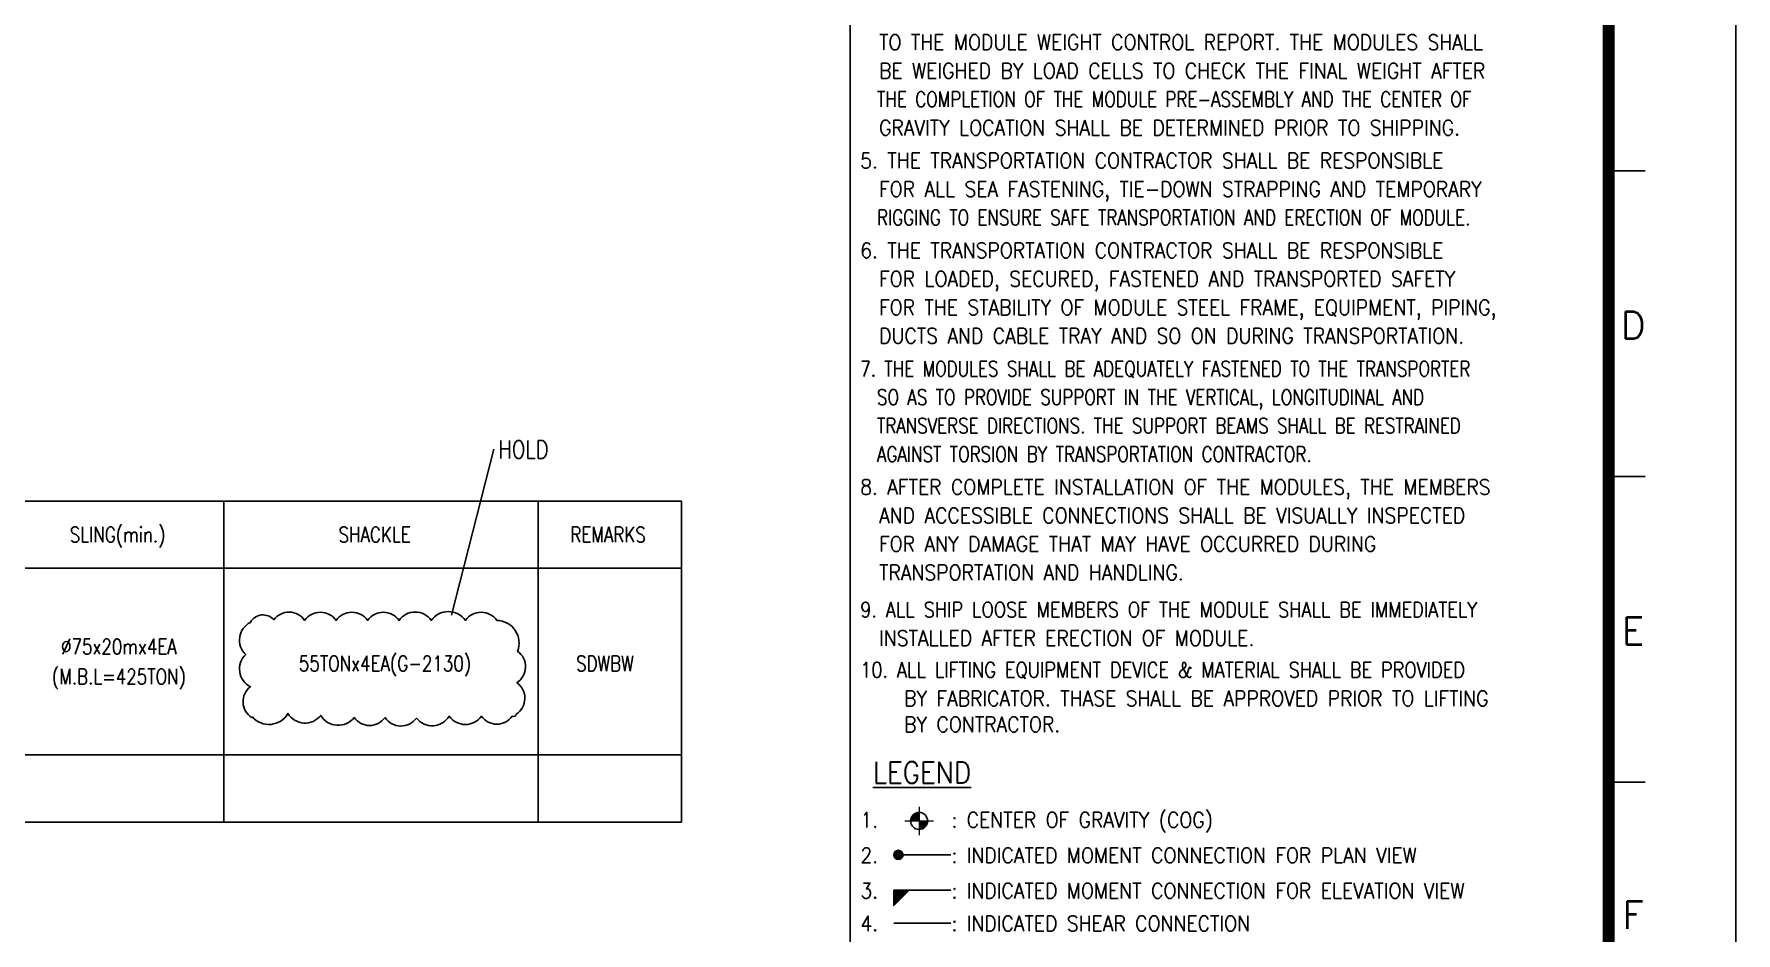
# Model space of a CAD drawing. Header units: metres. Extents: x -85 to 100835, y 0 to 71280.
# Drawn here: x 67405 to 100835, y 35676 to 53328 of the extents above; entities that cross this region are included whole.
import ezdxf
from ezdxf.enums import TextEntityAlignment as Align

# ---------------------------------------------------------------- set-up
doc = ezdxf.new("R2010")
doc.units = ezdxf.units.M
doc.header["$LTSCALE"] = 1200
doc.linetypes.add('CENTER', pattern=[2, 1.25, -0.25, 0.25, -0.25])
doc.layers.get('0').update_dxf_attribs({"color": 8})
for name, color, linetype in [('block', 2, 'Continuous'), ('CH', 2, 'Continuous'), ('CO', 7, 'Continuous'), ('CTEXTO', 7, 'Continuous'), ('ETBLKA', 7, 'Continuous'), ('FORMAT', 2, 'Continuous'), ('PLATAF', 2, 'Continuous'), ('TE', 3, 'Continuous')]:
    doc.layers.add(name, color=color, linetype=linetype)
doc.layers.add('CE', color=1, linetype='CENTER', lineweight=9)
doc.styles.add('ROMANS', font='romans.shx', dxfattribs={"width": 0.8, "height": 360, "bigfont": 'ghs.shx'})

# ---------------------------------------------------------------- blocks, each defined once
blk = doc.blocks.new('Offshore_HEC')
at = {"lineweight": 25}
for p, q in [((820.88, 20.12), (820.88, 573.88)), ((821, 20), (821, 574)), ((695.99, 572.32), (695.99, 58.46)), ((819.32, 21.75), (819.32, 572.32)), ((819.44, 21.62), (819.44, 572.44)), ((819.56, 21.5), (819.56, 572.56)), ((819.68, 21.38), (819.68, 572.68)), ((819.8, 21.25), (819.8, 572.8)), ((819.92, 21.12), (819.92, 572.92)), ((820.04, 21), (820.04, 573.04)), ((820.16, 20.88), (820.16, 573.16)), ((820.28, 20.75), (820.28, 573.28)), ((820.4, 20.62), (820.4, 573.4)), ((820.52, 20.5), (820.52, 573.52)), ((820.64, 20.38), (820.64, 573.64)), ((820.76, 20.25), (820.76, 573.76)), ((820.16, 422), (826.16, 422)), ((820.16, 372), (826.16, 372)), ((820.16, 322), (826.16, 322))]:
    blk.add_line(p, q, dxfattribs=at)
blk.add_lwpolyline([(0, 0), (0, 594), (841, 594), (841, 0)], close=True, dxfattribs=at)
at = {"lineweight": 20, "style": 'ROMANS'}
for s, p in [('D', (824.16, 394.5)), ('E', (824.16, 344.5)), ('F', (824.16, 298))]:
    blk.add_text(s, height=4.5, dxfattribs=at).set_placement(p, align=Align.CENTER)
blk = doc.blocks.new('SHE')
at = {"layer": 'PLATAF', "linetype": 'Continuous'}
for radius in [90, 65, 40, 15]:
    blk.add_circle((0, -90), radius, dxfattribs=at)
blk = doc.blocks.new('COG')
at = {"layer": 'CH', "linetype": 'Continuous'}
h = blk.add_hatch(color=7, dxfattribs=at)
h.paths.add_polyline_path([(0, 0), (0, 2.78, 0.414214), (-2.78, 0)])
h.paths.add_polyline_path([(2.78, 0), (0, 0), (0, -2.78, 0.414214)])
at = {"layer": 'CE'}
for p, q in [((0, 4.66), (0, -4.66)), ((-4.66, 0), (4.66, 0))]:
    blk.add_line(p, q, dxfattribs=at)
at = {"layer": 'CH', "color": 2, "linetype": 'Continuous'}
blk.add_circle((0, 0), 2.78, dxfattribs=at)

msp = doc.modelspace()

# ---------------------------------------------------------------- hatches: boundary and pattern name
at = {"layer": 'PLATAF', "linetype": 'Continuous'}
msp.add_hatch(color=256, dxfattribs=at).paths.add_polyline_path([(84593.9, 36513.9), (84293.9, 36513.9), (84293.9, 36213.9)])

# ---------------------------------------------------------------- linework, layer by layer
msp.add_line((75607.2, 41914.5), (76434.5, 45175.8))
at = {"layer": 'block'}
msp.add_lwpolyline([(76496.2, 41813.3, 0.5205671), (75877.9, 41813.3, 0.5205671), (75877.9, 41813.3, 0.5205671), (75207, 41813.3, 0.5205671), (75207, 41813.3, 0.5205671), (74575.5, 41813.3, 0.5205671), (74575.5, 41813.3, 0.5205671), (73957.2, 41813.3, 0.5205671), (73957.2, 41813.3, 0.5205671), (73338.9, 41813.3, 0.5205671), (73338.9, 41813.3, 0.5205671), (72720.6, 41813.3, 0.5205671), (72720.6, 41813.3, 0.5205671), (72115.4, 41826.5, 0.5205671), (72115.4, 41826.5, 0.5205671), (71655, 41773.9, 0.5205671), (71562.9, 41142.8, 0.5205671), (71562.9, 41142.8, 0.5205671), (71655, 40511.8, 0.5205671), (71655, 40511.8, 0.5205671), (71681.3, 39907, 0.5205671), (71681.3, 39907, 0.5205671), (71694.5, 39920.2, 0.5205671), (72391.7, 39985.9, 0.5205671), (72391.7, 39985.9, 0.5205671), (73036.3, 39946.5, 0.5205671), (73036.3, 39946.5, 0.5205671), (73694.1, 39907, 0.5205671), (73694.1, 39907, 0.5205671), (74299.3, 39907, 0.5205671), (74299.3, 39907, 0.5205671), (74917.6, 39893.9, 0.5205671), (74917.6, 39893.9, 0.5205671), (75562.2, 39933.3, 0.5205671), (75562.2, 39933.3, 0.5205671), (76193.7, 39933.3, 0.5205671), (76193.7, 39933.3, 0.5205671), (76798.8, 39933.3, 0.5205671), (76798.8, 39933.3, 0.5205671), (76877.7, 39972.8, 0.5205671), (76890.9, 40590.7, 0.5205671), (76890.9, 40590.7, 0.5205671), (76904.1, 41208.6, 0.5205671), (76904.1, 41208.6, 0.5205671)], format="xyb", close=True, dxfattribs=at)
at = {"layer": 'CH'}
for p, q in [((80125.8, 44158.6), (43559.5, 44158.6)), ((71133.5, 44158.6), (71133.5, 37851.9)), ((77310.4, 44158.6), (77310.4, 37851.9)), ((80125.8, 37851.9), (80125.8, 44158.6)), ((43559.5, 42838.6), (80125.8, 42838.6)), ((43559.5, 39171.9), (80125.8, 39171.9)), ((43559.5, 37851.9), (80125.8, 37851.9))]:
    msp.add_line(p, q, dxfattribs=at)
at = {"layer": 'PLATAF', "linetype": 'Continuous'}
for p, q in [((84473.9, 37209.1), (85416, 37209.1)), ((84593.9, 36513.9), (85416, 36513.9)), ((84293.9, 35870.7), (85416, 35870.7))]:
    msp.add_line(p, q, dxfattribs=at)
msp.add_lwpolyline([(84593.9, 36513.9), (84293.9, 36513.9), (84293.9, 36213.9), (84593.9, 36513.9)], dxfattribs=at)

# ---------------------------------------------------------------- block references
at = {"layer": 'CO', "xscale": 60, "yscale": 60, "zscale": 60}
msp.add_blockref('COG', (84790.2, 37875.1), dxfattribs=at)
at = {"layer": 'ETBLKA', "xscale": 120, "yscale": 120, "zscale": 120}
msp.add_blockref('Offshore_HEC', (-84.9, 0), dxfattribs=at)
at = {"layer": 'PLATAF', "linetype": 'Continuous'}
msp.add_blockref('SHE', (84383.9, 37299.1), dxfattribs=at)

# ---------------------------------------------------------------- texts
at = {"layer": 'CO', "color": 7, "style": 'ROMANS', "width": 0.8}
msp.add_text('HOLD', height=350, dxfattribs=at).set_placement((76527.7, 44891.5), align=Align.BOTTOM_LEFT)
at = {"layer": 'CTEXTO', "style": 'ROMANS'}
for s, width, p in [('  TO THE MODULE WEIGHT CONTROL REPORT. THE MODULES SHALL', 0.9, (83634.3, 53016.8)), ('  BE WEIGHED BY LOAD CELLS TO CHECK THE FINAL WEIGHT AFTER', 0.9, (83634.3, 52457.3)), ('  THE COMPLETION OF THE MODULE PRE-ASSEMBLY AND THE CENTER OF', 0.8, (83634.3, 51897.8)), ('  GRAVITY LOCATION SHALL BE DETERMINED PRIOR TO SHIPPING. ', 0.9, (83634.3, 51338.3)), ('5. THE TRANSPORTATION CONTRACTOR SHALL BE RESPONSIBLE ', 0.9, (83634.3, 50693.5)), ('  FOR ALL SEA FASTENING, TIE-DOWN STRAPPING AND TEMPORARY ', 0.9, (83634.3, 50134)), ('  RIGGING TO ENSURE SAFE TRANSPORTATION AND ERECTION OF MODULE.', 0.8, (83634.3, 49574.5)), ('6. THE TRANSPORTATION CONTRACTOR SHALL BE RESPONSIBLE ', 0.9, (83634.3, 48929.8)), ('  FOR LOADED, SECURED, FASTENED AND TRANSPORTED SAFETY ', 0.9, (83634.3, 48370.3)), ('  FOR THE STABILITY OF MODULE STEEL FRAME, EQUIPMENT, PIPING, ', 0.9, (83634.3, 47810.8)), ('  DUCTS AND CABLE TRAY AND SO ON DURING TRANSPORTATION.', 0.9, (83634.3, 47251.3)), ('7. THE MODULES SHALL BE ADEQUATELY FASTENED TO THE TRANSPORTER', 0.8, (83634.3, 46606.5)), ('  SO AS TO PROVIDE SUPPORT IN THE VERTICAL, LONGITUDINAL AND', 0.8, (83634.3, 46047)), ('  TRANSVERSE DIRECTIONS. THE SUPPORT BEAMS SHALL BE RESTRAINED', 0.8, (83634.3, 45487.5)), ('  AGAINST TORSION BY TRANSPORTATION CONTRACTOR.', 0.8, (83634.3, 44928)), ('8. AFTER COMPLETE INSTALLATION OF THE MODULES, THE MEMBERS', 0.9, (83634.3, 44283.3)), ('  AND ACCESSIBLE CONNECTIONS SHALL BE VISUALLY INSPECTED ', 0.9, (83634.3, 43723.8)), ('  FOR ANY DAMAGE THAT MAY HAVE OCCURRED DURING ', 0.9, (83634.3, 43164.3)), ('  TRANSPORTATION AND HANDLING.', 0.9, (83634.3, 42604.8)), ('9. ALL SHIP LOOSE MEMBERS OF THE MODULE SHALL BE IMMEDIATELY', 0.85, (83634.3, 41874.8)), ('  INSTALLED AFTER ERECTION OF MODULE.', 0.9, (83634.3, 41315.3)), ('10. ALL LIFTING EQUIPMENT DEVICE & MATERIAL SHALL BE PROVIDED', 0.85, (83634.3, 40692.4)), ('BY FABRICATOR. THASE SHALL BE APPROVED PRIOR TO LIFTING', 0.9, (84496.5, 40132.9)), ('BY CONTRACTOR.', 0.9, (84496.5, 39621.4)), ('1.       : CENTER OF GRAVITY (COG)', 0.9, (83638.5, 37746.1)), ('2.       : INDICATED MOMENT CONNECTION FOR PLAN VIEW', 0.9, (83638.5, 37050.9)), ('3.       : INDICATED MOMENT CONNECTION FOR ELEVATION VIEW', 0.9, (83638.5, 36355.6)), ('4.       : INDICATED SHEAR CONNECTION', 0.9, (83638.5, 35712.5))]:
    msp.add_text(s, height=300, dxfattribs=dict(at, width=width)).set_placement(p)
at = {"layer": 'FORMAT', "style": 'ROMANS', "width": 0.9}
msp.add_text('%%ULEGEND', height=420, dxfattribs=at).set_placement((83884.2, 38618))
at = {"layer": 'TE', "color": 7, "style": 'ROMANS', "width": 0.8}
for s, p in [('SLING(min.)', (69048.7, 43498.6)), ('SHACKLE', (74095.7, 43498.6)), ('REMARKS', (78683.2, 43498.6)), ('%%C75x20mx4EA', (69073.3, 41299.8)), ('55TONx4EA(G-2130)', (74299.3, 40967)), ('(M.B.L=425TON)', (69073.3, 40710.7)), ('SDWBW', (78618.9, 40967))]:
    msp.add_text(s, height=300, dxfattribs=at).set_placement(p, align=Align.MIDDLE_CENTER)

doc.saveas('drawing.dxf')
